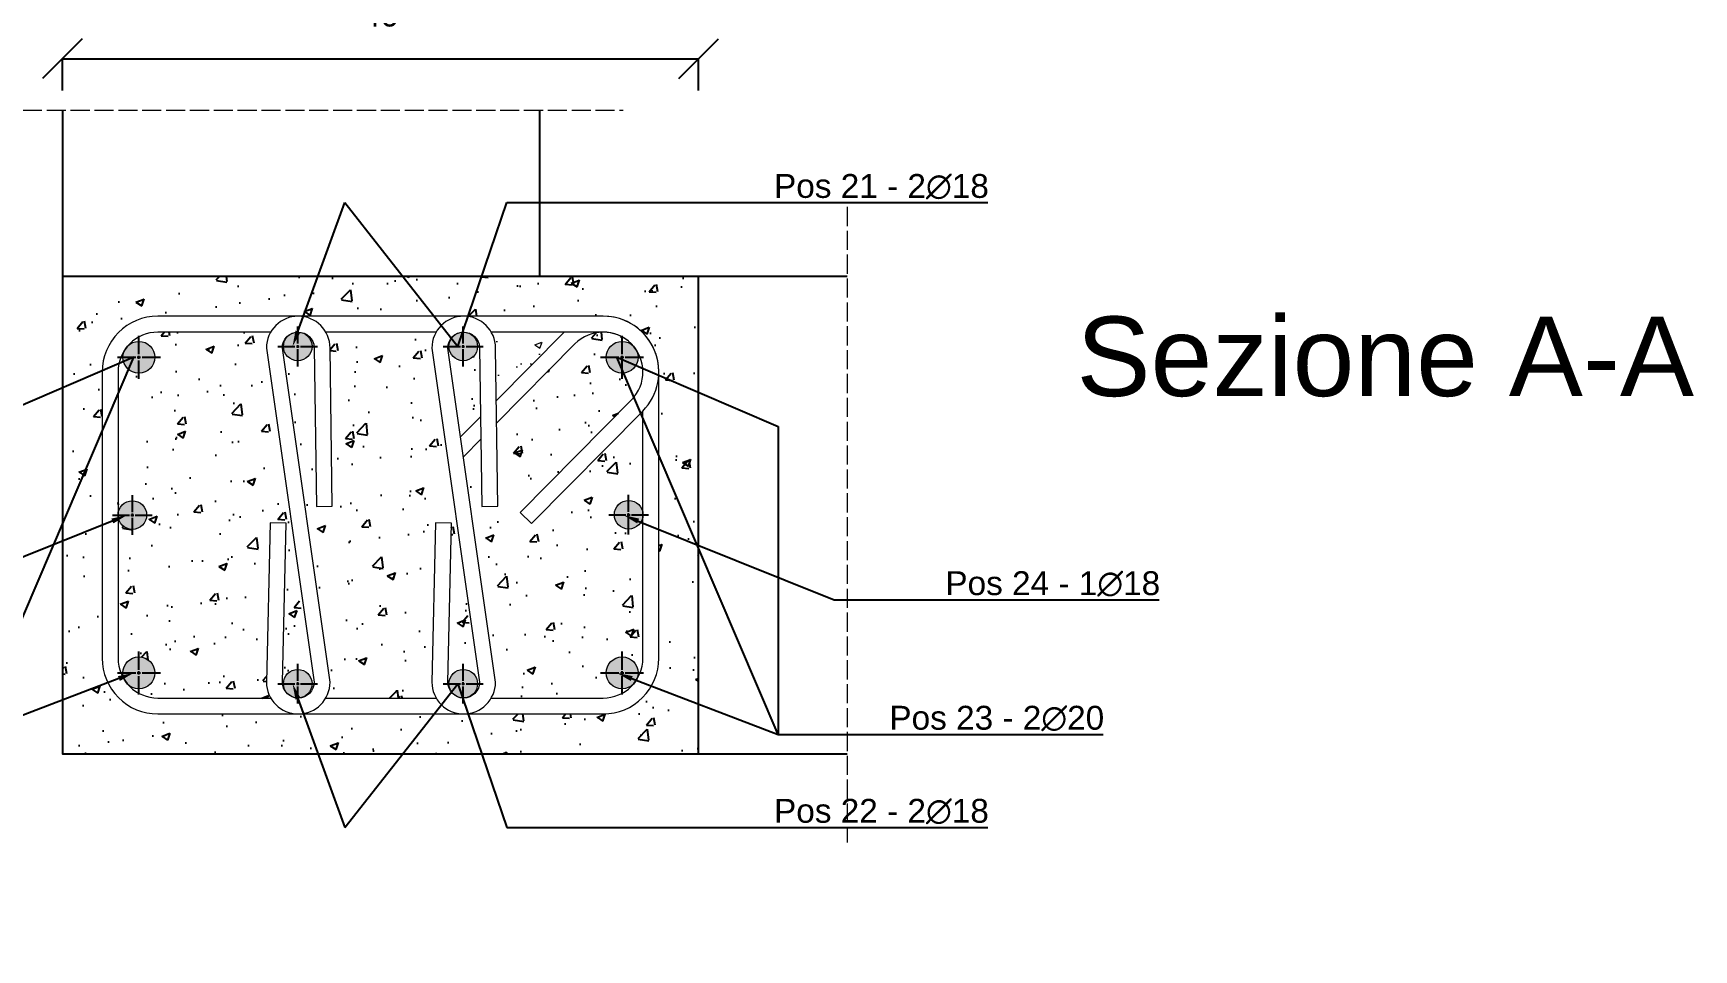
# Model space of a CAD drawing. Header units: millimetres. Extents: x -455371 to 117772, y -78417 to 116564.
# Drawn here: x -250631 to -249587, y 115113 to 115689 of the extents above; entities that cross this region are included whole.
import ezdxf
from ezdxf import colors
from ezdxf.entities.mleader import LeaderData, LeaderLine
from ezdxf.math import Vec2, Vec3

# ---------------------------------------------------------------- set-up
doc = ezdxf.new("R2010")
doc.units = ezdxf.units.MM
doc.linetypes.add('ACAD_ISO02W100', pattern=[15, 12, -3])
doc.linetypes.add('CENTER2', pattern=[28.575, 19.05, -3.175, 3.175, -3.175])
doc.layers.get('0').update_dxf_attribs({"color": 255})
for name, color, linetype, lineweight in [('armature', 5, 'Continuous', 18), ('Cls', 7, 'Continuous', 25), ('quote', 5, 'Continuous', 15), ('RETINO ARMATURE', 253, 'Continuous', 15), ('Scritte', 7, 'Continuous', 15), ('staffe', 10, 'Continuous', 15), ('tratteggio 1 a 50', 230, 'ACAD_ISO02W100', 15)]:
    doc.layers.add(name, color=color, linetype=linetype, lineweight=lineweight)
doc.layers.add('RETINI', color=253, linetype='Continuous')
doc.styles.get("Standard").update_dxf_attribs({"font": 'arial.ttf'})
doc.dimstyles.new('scala 1 a 10', dxfattribs={"dimtxt": 15, "dimasz": 25, "dimexe": 0.183, "dimexo": 0.1, "dimgap": 20, "dimtad": 2, "dimdec": 0, "dimlfac": 0.1, "dimzin": 0, "dimdsep": 46, "dimtxsty": 'Standard', "dimblk": 'OBLIQUE', "dimcen": -25, "dimadec": 0, "dimazin": 0, "dimtfac": 1, "dimtdec": 0, "dimtofl": 0, "dimtmove": 0, "dimatfit": 3, "dimfxl": 20, "dimfxlon": 1, "dimtolj": 1, "dimtzin": 0, "dimarcsym": 0})
pattern_1 = [(50, (90644.87, 50160.367), (52.833554, -4.622335), [5.5245, -60.7695]), (355, (90644.87, 50160.37), (-10.220592, 55.406485), [4.4196, -48.615769]), (100.451445, (90649.27, 50159.98), (42.612962, 50.784148), [4.6951026, -51.646171]), (46.1842, (90644.87, 50175.1), (78.612922, -12.192275), [8.28675, -91.15425]), (96.635558, (90651.42, 50174.08), (68.847199, 71.753576), [7.042657, -77.469326]), (351.18415, (90644.87, 50175.1), (68.847199, 71.753576), [6.62939, -72.923322]), (21, (90652.235, 50171.416), (43.9681735, -29.6569075), [5.5245, -60.7695]), (326, (90652.235, 50171.416), (17.922588, 53.41451), [4.4196, -48.6156]), (71.451445, (90655.9, 50168.945), (61.8907616, 23.757603), [4.6951026, -51.646082]), (37.5, (90644.869, 50160.367), (0.8956949, 24.5209613), [0, -48.02632, 0, -49.3522, 0, -48.79975]), (7.5, (90644.87, 50160.367), (19.3777021, 29.0523667), [0, -28.13812, 0, -46.92142, 0, -18.59915]), (327.5, (90628.443, 50160.367), (39.3212726, -1.6613358), [0, -18.415, 0, -57.4548, 0, -76.2381]), (317.5, (90621.077, 50160.367), (42.9574626, 7.3736824), [0, -23.9395, 0, -38.15588, 0, -54.1401])]

# ---------------------------------------------------------------- blocks, each defined once
blk = doc.blocks.new('*U3156')
at = {"layer": 'Cls', "color": 0, "linetype": 'CENTER2', "transparency": 16777216}
for p, q in [((0, 2), (0, 13.5)), ((-13.5, 0), (-2, 0)), ((2, 0), (13.5, 0)), ((0, -13.5), (0, -2))]:
    blk.add_line(p, q, dxfattribs=at)
at = {"layer": 'Cls', "color": 0, "linetype": 'Continuous', "transparency": 16777216}
for p, q in [((-1, 0), (1, 0)), ((0, -1), (0, 1))]:
    blk.add_line(p, q, dxfattribs=at)
blk = doc.blocks.new('*U3157')
at = {"layer": 'Cls', "color": 0, "linetype": 'CENTER2', "transparency": 16777216}
for p, q in [((0, 1.8), (0, 12.5)), ((-12.5, 0), (-1.8, 0)), ((1.8, 0), (12.5, 0)), ((0, -12.5), (0, -1.8))]:
    blk.add_line(p, q, dxfattribs=at)
at = {"layer": 'Cls', "color": 0, "linetype": 'Continuous', "transparency": 16777216}
for p, q in [((-0.9, 0), (0.9, 0)), ((0, -0.9), (0, 0.9))]:
    blk.add_line(p, q, dxfattribs=at)
blk = doc.blocks.new('*U3158')
at = {"layer": 'Cls', "color": 0, "linetype": 'CENTER2', "transparency": 16777216}
for p, q in [((0, 2), (0, 13.5)), ((-13.5, 0), (-2, 0)), ((2, 0), (13.5, 0)), ((0, -13.5), (0, -2))]:
    blk.add_line(p, q, dxfattribs=at)
at = {"layer": 'Cls', "color": 0, "linetype": 'Continuous', "transparency": 16777216}
for p, q in [((-1, 0), (1, 0)), ((0, -1), (0, 1))]:
    blk.add_line(p, q, dxfattribs=at)
blk = doc.blocks.new('*U3159')
at = {"layer": 'Cls', "color": 0, "linetype": 'CENTER2', "transparency": 16777216}
for p, q in [((0, 1.8), (0, 12.5)), ((-12.5, 0), (-1.8, 0)), ((1.8, 0), (12.5, 0)), ((0, -12.5), (0, -1.8))]:
    blk.add_line(p, q, dxfattribs=at)
at = {"layer": 'Cls', "color": 0, "linetype": 'Continuous', "transparency": 16777216}
for p, q in [((-0.9, 0), (0.9, 0)), ((0, -0.9), (0, 0.9))]:
    blk.add_line(p, q, dxfattribs=at)
blk = doc.blocks.new('*U3160')
at = {"layer": 'Cls', "color": 0, "linetype": 'CENTER2', "transparency": 16777216}
for p, q in [((0, 1.8), (0, 12.5)), ((-12.5, 0), (-1.8, 0)), ((1.8, 0), (12.5, 0)), ((0, -12.5), (0, -1.8))]:
    blk.add_line(p, q, dxfattribs=at)
at = {"layer": 'Cls', "color": 0, "linetype": 'Continuous', "transparency": 16777216}
for p, q in [((-0.9, 0), (0.9, 0)), ((0, -0.9), (0, 0.9))]:
    blk.add_line(p, q, dxfattribs=at)
blk = doc.blocks.new('*U3161')
at = {"layer": 'Cls', "color": 0, "linetype": 'CENTER2', "transparency": 16777216}
for p, q in [((0, 2), (0, 13.5)), ((-13.5, 0), (-2, 0)), ((2, 0), (13.5, 0)), ((0, -13.5), (0, -2))]:
    blk.add_line(p, q, dxfattribs=at)
at = {"layer": 'Cls', "color": 0, "linetype": 'Continuous', "transparency": 16777216}
for p, q in [((-1, 0), (1, 0)), ((0, -1), (0, 1))]:
    blk.add_line(p, q, dxfattribs=at)
blk = doc.blocks.new('*U3162')
at = {"layer": 'Cls', "color": 0, "linetype": 'CENTER2', "transparency": 16777216}
for p, q in [((0, 1.8), (0, 12.5)), ((-12.5, 0), (-1.8, 0)), ((1.8, 0), (12.5, 0)), ((0, -12.5), (0, -1.8))]:
    blk.add_line(p, q, dxfattribs=at)
at = {"layer": 'Cls', "color": 0, "linetype": 'Continuous', "transparency": 16777216}
for p, q in [((-0.9, 0), (0.9, 0)), ((0, -0.9), (0, 0.9))]:
    blk.add_line(p, q, dxfattribs=at)
blk = doc.blocks.new('*U3163')
at = {"layer": 'Cls', "color": 0, "linetype": 'CENTER2', "transparency": 16777216}
for p, q in [((0, 2), (0, 13.5)), ((-13.5, 0), (-2, 0)), ((2, 0), (13.5, 0)), ((0, -13.5), (0, -2))]:
    blk.add_line(p, q, dxfattribs=at)
at = {"layer": 'Cls', "color": 0, "linetype": 'Continuous', "transparency": 16777216}
for p, q in [((-1, 0), (1, 0)), ((0, -1), (0, 1))]:
    blk.add_line(p, q, dxfattribs=at)
blk = doc.blocks.new('*U3164')
at = {"layer": 'Cls', "color": 0, "linetype": 'CENTER2', "transparency": 16777216}
for p, q in [((0, 1.8), (0, 12.5)), ((-12.5, 0), (-1.8, 0)), ((1.8, 0), (12.5, 0)), ((0, -12.5), (0, -1.8))]:
    blk.add_line(p, q, dxfattribs=at)
at = {"layer": 'Cls', "color": 0, "linetype": 'Continuous', "transparency": 16777216}
for p, q in [((-0.9, 0), (0.9, 0)), ((0, -0.9), (0, 0.9))]:
    blk.add_line(p, q, dxfattribs=at)
blk = doc.blocks.new('*U3165')
at = {"layer": 'Cls', "color": 0, "linetype": 'CENTER2', "transparency": 16777216}
for p, q in [((0, 1.8), (0, 12.5)), ((-12.5, 0), (-1.8, 0)), ((1.8, 0), (12.5, 0)), ((0, -12.5), (0, -1.8))]:
    blk.add_line(p, q, dxfattribs=at)
at = {"layer": 'Cls', "color": 0, "linetype": 'Continuous', "transparency": 16777216}
for p, q in [((-0.9, 0), (0.9, 0)), ((0, -0.9), (0, 0.9))]:
    blk.add_line(p, q, dxfattribs=at)
blk = doc.blocks.new('_Oblique')
at = {"color": 0, "linetype": 'ByBlock', "lineweight": -2}
blk.add_line((-0.5, -0.5), (0.5, 0.5), dxfattribs=at)
blk = doc.blocks.new('*D3407')
at = {"layer": 'Defpoints', "color": 0, "transparency": 16777216}
for p in [(-250212.9, 115672.8), (-250612.9, 115235.9), (-250212.9, 115235.9)]:
    blk.add_point(p, dxfattribs=at)
at = {"layer": 'quote', "color": 0, "lineweight": -2, "transparency": 16777216}
for p, q in [((-250612.9, 115652.8), (-250612.9, 115673)), ((-250612.9, 115672.8), (-250212.9, 115672.8)), ((-250212.9, 115652.8), (-250212.9, 115673))]:
    blk.add_line(p, q, dxfattribs=at)
at = {"layer": 'quote', "color": 0, "lineweight": -2, "transparency": 16777216, "xscale": 25, "yscale": 25, "zscale": 25, "rotation": 180}
blk.add_blockref('_Oblique', (-250612.9, 115672.8), dxfattribs=at)
at = {"layer": 'quote', "color": 0, "lineweight": -2, "transparency": 16777216, "xscale": 25, "yscale": 25, "zscale": 25}
blk.add_blockref('_Oblique', (-250212.9, 115672.8), dxfattribs=at)
at = {"layer": 'quote', "color": 0, "transparency": 16777216, "insert": (-250412.9, 115700.4), "char_height": 15, "attachment_point": 5}
blk.add_mtext('\\A1;40', dxfattribs=at)
blk = doc.blocks.new('*D3408')
at = {"layer": 'Defpoints', "color": 0, "transparency": 16777216}
for p in [(-250612.9, 115535.9), (-250946.2, 115235.9), (-250612.9, 115235.9)]:
    blk.add_point(p, dxfattribs=at)
at = {"layer": 'quote', "color": 0, "lineweight": -2, "transparency": 16777216}
for p, q in [((-250926.2, 115535.9), (-250946.4, 115535.9)), ((-250946.2, 115535.9), (-250946.2, 115235.9)), ((-250926.2, 115235.9), (-250946.4, 115235.9))]:
    blk.add_line(p, q, dxfattribs=at)
at = {"layer": 'quote', "color": 0, "lineweight": -2, "transparency": 16777216, "xscale": 25, "yscale": 25, "zscale": 25}
for p, rotation in [((-250946.2, 115535.9), 90), ((-250946.2, 115235.9), 270)]:
    blk.add_blockref('_Oblique', p, dxfattribs=dict(at, rotation=rotation))
at = {"layer": 'quote', "color": 0, "transparency": 16777216, "insert": (-250973.9, 115385.9), "char_height": 15, "attachment_point": 5, "rotation": 90}
blk.add_mtext('\\A1;30', dxfattribs=at)

msp = doc.modelspace()

# ---------------------------------------------------------------- hatches: boundary and pattern name
at = {"layer": 'RETINI'}
h = msp.add_hatch(dxfattribs=at)
h.set_pattern_fill('AR-CONC', color=256, scale=0.29)
h.set_pattern_definition(pattern_1)
h.paths.add_polyline_path([(-250212.9, 115535.9), (-250312.9, 115535.9), (-250612.9, 115535.9), (-250612.9, 115235.9), (-250212.9, 115235.9)])
h.paths.add_polyline_path([(-250552.9, 115510.9), (-250465, 115510.9, -0.010887), (-250464.2, 115510.9), (-250361, 115510.9, -0.010887), (-250360.2, 115510.9), (-250272.9, 115510.9, -0.414214), (-250237.9, 115475.9), (-250237.9, 115295.9, -0.414214), (-250272.9, 115260.9), (-250552.9, 115260.9, -0.414214), (-250587.9, 115295.9), (-250587.9, 115475.9, -0.414214)], flags=16)
h.paths.add_polyline_path([(-250552.9, 115500.9), (-250272.9, 115500.9, -0.222674), (-250253.7, 115491.9, -0.188846), (-250251, 115485.1, -1), (-250271, 115485.1, -0.682303), (-250253.7, 115491.9, 0.437232), (-250290.3, 115493.8), (-250360.6, 115422.8), (-250367.7, 115429.8), (-250297.4, 115500.9), (-250360.9, 115500.9, -0.414214), (-250351.9, 115491.9, -1), (-250369.9, 115491.9, -0.414214), (-250360.9, 115500.9), (-250464.9, 115500.9, -0.414214), (-250455.9, 115491.9, -1), (-250473.9, 115491.9, -0.414214), (-250464.9, 115500.9), (-250552.9, 115500.9, 0.222674), (-250572.1, 115491.9, -0.682303), (-250554.8, 115485.1, -1), (-250574.8, 115485.1, -0.144169), (-250573.2, 115490.5, 0.157515), (-250577.9, 115475.9), (-250577.9, 115385.9, -1), (-250559.9, 115385.9, -1), (-250577.9, 115385.9), (-250577.9, 115295.9, 0.157515), (-250573.2, 115281.3, -0.144169), (-250574.8, 115286.7, -1), (-250554.8, 115286.7, -0.682303), (-250572.1, 115279.9, 0.222674), (-250552.9, 115270.9), (-250464.9, 115270.9, -0.414214), (-250473.9, 115279.9, -1), (-250455.9, 115279.9, -0.414214), (-250464.9, 115270.9), (-250360.9, 115270.9, -0.414214), (-250369.9, 115279.9, -1), (-250351.9, 115279.9, -0.414214), (-250360.9, 115270.9), (-250272.9, 115270.9, 0.222674), (-250253.7, 115279.9, -0.682303), (-250271, 115286.7, -1), (-250251, 115286.7, -0.144169), (-250252.6, 115281.3, 0.157515), (-250247.9, 115295.9), (-250247.9, 115386.2, -1.008432), (-250265.9, 115386.1, -0.991639), (-250247.9, 115386.2), (-250247.9, 115295.9, -0.157515), (-250252.6, 115281.3, -0.043493), (-250253.7, 115279.9, -0.222674), (-250272.9, 115270.9), (-250552.9, 115270.9, -0.222674), (-250572.1, 115279.9, -0.043493), (-250573.2, 115281.3, -0.157515), (-250577.9, 115295.9), (-250577.9, 115475.9, -0.157515), (-250573.2, 115490.5, -0.043493), (-250572.1, 115491.9, -0.222674)], flags=0)
h = msp.add_hatch(dxfattribs=at)
h.set_pattern_fill('AR-CONC', color=256, scale=0.29)
h.set_pattern_definition(pattern_1)
h.paths.add_polyline_path([(-250484.6, 115490.9, -0.131583), (-250481.9, 115500.9), (-250552.9, 115500.9, 0.222674), (-250572.1, 115491.9, -0.682303), (-250554.8, 115485.1, -1), (-250574.8, 115485.1, -0.144169), (-250573.2, 115490.5, 0.157515), (-250577.9, 115475.9), (-250577.9, 115385.9, -1), (-250559.9, 115385.9, -1), (-250577.9, 115385.9), (-250577.9, 115295.9, 0.157515), (-250573.2, 115281.3, -0.144169), (-250574.8, 115286.7, -1), (-250554.8, 115286.7, -0.682303), (-250572.1, 115279.9, 0.222674), (-250552.9, 115270.9), (-250481.9, 115270.9, -0.131722), (-250484.6, 115280.9), (-250482.3, 115381.1), (-250472.3, 115380.9), (-250474.6, 115280.9, 0.263025), (-250469.7, 115272.3, -0.255661), (-250473.9, 115279.9, -0.931454), (-250456, 115281.2)])
h.paths.add_polyline_path([(-250380.6, 115490.9, -0.131583), (-250377.9, 115500.9), (-250447.3, 115500.9, -0.124377), (-250444.6, 115491.5), (-250443.2, 115391.5), (-250453.2, 115391.3), (-250454.6, 115491.3, 0.411576), (-250464.9, 115500.9, -0.41535), (-250455.9, 115491.9, -0.931454), (-250473.8, 115490.6), (-250444.6, 115280.9, -0.131722), (-250447.3, 115270.9), (-250377.9, 115270.9, -0.131722), (-250380.6, 115280.9), (-250378.3, 115381.1), (-250368.3, 115380.9), (-250370.6, 115280.9, 0.263025), (-250365.7, 115272.3, -0.255661), (-250369.9, 115279.9, -0.931454), (-250352, 115281.2)])
h.paths.add_polyline_path([(-250247.9, 115386.2, -1.008432), (-250265.9, 115386.1, -0.991639), (-250247.9, 115386.2), (-250247.9, 115451.4), (-250318, 115380.6), (-250325.1, 115387.6), (-250255.1, 115458.3, 0.366439), (-250252.6, 115490.5, -0.144169), (-250251, 115485.1, -1), (-250271, 115485.1, -0.682303), (-250253.7, 115491.9, 0.448237), (-250291, 115493.2), (-250339.9, 115443.7), (-250339.2, 115391.5), (-250349.2, 115391.3), (-250349.8, 115433.7), (-250360.8, 115422.5), (-250340.6, 115280.9, -0.131722), (-250343.3, 115270.9), (-250272.9, 115270.9, 0.222674), (-250253.7, 115279.9, -0.682303), (-250271, 115286.7, -1), (-250251, 115286.7, -0.144169), (-250252.6, 115281.3, 0.157515), (-250247.9, 115295.9)])
h.paths.add_polyline_path([(-250350.6, 115491.3, 0.393453), (-250360.3, 115500.9), (-250360.9, 115500.9, -0.414214), (-250351.9, 115491.9, -1), (-250369.9, 115491.9, -0.263375), (-250365.5, 115499.6, 0.270702), (-250370.6, 115490.9), (-250362.6, 115435), (-250350, 115447.7)])
at = {"layer": 'RETINO ARMATURE'}
h = msp.add_hatch(color=256, dxfattribs=at)
h.dxf.hatch_style = 1
h.paths.add_polyline_path([(-250455.9, 115491.9, 0.41535), (-250464.9, 115500.9, 0.121079), (-250469.5, 115499.6, 0.263375), (-250473.9, 115491.9, 1)])
h = msp.add_hatch(color=256, dxfattribs=at)
h.dxf.hatch_style = 1
h.paths.add_polyline_path([(-250360.9, 115500.9, 0.121079), (-250365.5, 115499.6, 0.263375), (-250369.9, 115491.9, 1), (-250351.9, 115491.9, 0.41535)])
h = msp.add_hatch(dxfattribs=at)
h.set_pattern_fill('AR-CONC', color=256, scale=0.25)
h.set_pattern_definition([(50, (90644.87, 50160.367), (45.5461672, -3.9847714), [4.7625, -52.3875]), (355, (90644.87, 50160.367), (-8.8108554, 47.764211), [3.81, -41.910146]), (100.451445, (90648.665, 50160.035), (36.735312, 43.779438), [4.047502, -44.522561]), (46.1842, (90644.87, 50173.07), (67.76976, -10.510582), [7.14375, -78.58125]), (96.635558, (90650.517, 50172.19), (59.351034, 61.856531), [6.071256, -66.783902]), (351.184151, (90644.87, 50173.07), (59.351034, 61.856531), [5.714992, -62.864933]), (21, (90651.22, 50169.892), (37.903598, -25.5662995), [4.7625, -52.3875]), (326, (90651.22, 50169.892), (15.450507, 46.0469915), [3.81, -41.91]), (71.451445, (90654.378, 50167.76), (53.354105, 20.480692), [4.047502, -44.5224844]), (37.5, (90644.869, 50160.367), (0.7721508, 21.1387597), [0, -41.402, 0, -42.545, 0, -42.06875]), (7.5, (90644.87, 50160.367), (16.7049156, 25.0451437), [0, -24.257, 0, -40.4495, 0, -16.03375]), (327.5, (90630.709, 50160.367), (33.8976488, -1.432186), [0, -15.875, 0, -49.53, 0, -65.7225]), (317.5, (90624.36, 50160.367), (37.0322953, 6.3566228), [0, -20.6375, 0, -32.893, 0, -46.6725])])
h.paths.add_polyline_path([(-250297.4, 115500.9), (-250343.3, 115500.9, -0.124377), (-250340.6, 115491.5), (-250340.1, 115457.7)])
h = msp.add_hatch(color=256, dxfattribs=at)
h.dxf.hatch_style = 1
h.paths.add_polyline_path([(-250554.8, 115485.1, 0.682303), (-250572.1, 115491.9, 0.01737), (-250573.2, 115490.5, 0.144169), (-250574.8, 115485.1, 1)])
h = msp.add_hatch(color=256, dxfattribs=at)
h.dxf.hatch_style = 1
h.paths.add_polyline_path([(-250252.6, 115490.5, 0.01737), (-250253.7, 115491.9, 0.682303), (-250271, 115485.1, 1), (-250251, 115485.1, 0.144169)])
h = msp.add_hatch(color=256, dxfattribs=at)
h.dxf.hatch_style = 1
h.paths.add_polyline_path([(-250577.9, 115385.9, 1), (-250559.9, 115385.9, 1)])
h = msp.add_hatch(color=256, dxfattribs=at)
h.dxf.hatch_style = 1
h.paths.add_polyline_path([(-250247.9, 115385.9), (-250247.9, 115386.2, 0.991639), (-250265.9, 115386.1, 0.991639)])
h = msp.add_hatch(color=256, dxfattribs=at)
h.dxf.hatch_style = 1
h.paths.add_polyline_path([(-250574.8, 115286.7, 0.144169), (-250573.2, 115281.3, 0.01737), (-250572.1, 115279.9, 0.682303), (-250554.8, 115286.7, 1)])
h = msp.add_hatch(color=256, dxfattribs=at)
h.dxf.hatch_style = 1
h.paths.add_polyline_path([(-250473.9, 115279.9, 0.255661), (-250469.7, 115272.3, 0.135902), (-250464.6, 115270.9, 0.40471), (-250455.9, 115279.9, 1)])
h = msp.add_hatch(color=256, dxfattribs=at)
h.dxf.hatch_style = 1
h.paths.add_polyline_path([(-250369.9, 115279.9, 0.255661), (-250365.7, 115272.3, 0.135902), (-250360.6, 115270.9, 0.40471), (-250351.9, 115279.9, 1)])
h = msp.add_hatch(color=256, dxfattribs=at)
h.dxf.hatch_style = 1
h.paths.add_polyline_path([(-250271, 115286.7, 0.682303), (-250253.7, 115279.9, 0.01737), (-250252.6, 115281.3, 0.144169), (-250251, 115286.7, 1)])

# ---------------------------------------------------------------- linework, layer by layer
at = {"layer": 'armature'}
for centre, radius in [((-250464.9, 115491.9), 9), ((-250360.9, 115491.9), 9), ((-250564.8, 115485.1), 10), ((-250261, 115485.1), 10), ((-250568.9, 115385.9), 9), ((-250256.9, 115386.1), 9), ((-250564.8, 115286.7), 10), ((-250464.9, 115279.9), 9), ((-250360.9, 115279.9), 9), ((-250261, 115286.7), 10)]:
    msp.add_circle(centre, radius, dxfattribs=at)
at = {"layer": 'Cls'}
for points in [[(-250612.9, 115640.5), (-250612.9, 115535.9)], [(-250312.9, 115640.5), (-250312.9, 115535.9)], [(-250612.9, 115535.9), (-250612.9, 115235.9), (-250212.9, 115235.9), (-250212.9, 115535.9), (-250612.9, 115535.9), (-250612.9, 115385.9)], [(-250119.5, 115535.9), (-250312.9, 115535.9)], [(-250612.9, 115235.9), (-250119.5, 115235.9)]]:
    msp.add_lwpolyline(points, dxfattribs=at)
at = {"layer": 'staffe'}
for points in [[(-250272.9, 115510.9), (-250552.9, 115510.9, 0.414214), (-250587.9, 115475.9), (-250587.9, 115295.9, 0.414214), (-250552.9, 115260.9), (-250272.9, 115260.9, 0.414214), (-250237.9, 115295.9), (-250237.9, 115475.9, 0.414214)], [(-250474.6, 115280.9), (-250472.3, 115380.9), (-250482.3, 115381.1), (-250484.6, 115280.9, 0.666247), (-250484.6, 115280.9, 1), (-250444.6, 115280.9), (-250474.6, 115490.9, -0.980013), (-250454.6, 115491.3), (-250453.2, 115391.3), (-250443.2, 115391.5), (-250444.6, 115490.9, 0.666247), (-250444.6, 115490.9, 1), (-250484.6, 115490.9), (-250454.6, 115280.9, -0.998301)], [(-250370.6, 115280.9), (-250368.3, 115380.9), (-250378.3, 115381.1), (-250380.6, 115280.9, 0.666247), (-250380.6, 115280.9, 1), (-250340.6, 115280.9), (-250370.6, 115490.9, -0.980013), (-250350.6, 115491.3), (-250349.2, 115391.3), (-250339.2, 115391.5), (-250340.6, 115490.9, 0.666247), (-250340.6, 115490.9, 1), (-250380.6, 115490.9), (-250350.6, 115280.9, -0.998301)]]:
    msp.add_lwpolyline(points, format="xyb", close=True, dxfattribs=at)
for points in [[(-250254.7, 115458.7), (-250325.1, 115387.6), (-250318, 115380.6), (-250248, 115451.3, 0.666247), (-250272.9, 115510.9, 0.666247)], [(-250481.9, 115500.9), (-250552.9, 115500.9, 0.414214), (-250577.9, 115475.9), (-250577.9, 115295.9, 0.414214), (-250552.9, 115270.9), (-250481.9, 115270.9)], [(-250247.9, 115475.9, 0.414214), (-250272.9, 115500.9), (-250343.3, 115500.9)], [(-250340.1, 115457.7), (-250297.4, 115500.9, 0.003888), (-250297.8, 115500.5)], [(-250343.3, 115270.9), (-250272.9, 115270.9, 0.414214), (-250247.9, 115295.9), (-250247.9, 115451.4)]]:
    msp.add_lwpolyline(points, format="xyb", dxfattribs=at)
for points in [[(-250464.3, 115500.9), (-250464.9, 115500.9)], [(-250377.9, 115500.9), (-250447.3, 115500.9)], [(-250360.3, 115500.9), (-250360.9, 115500.9)], [(-250290.7, 115493.5), (-250339.9, 115443.7)], [(-250362.6, 115435), (-250350, 115447.7)], [(-250349.8, 115433.7), (-250360.6, 115422.8), (-250360.9, 115423.1)], [(-250447.3, 115270.9), (-250377.9, 115270.9)]]:
    msp.add_lwpolyline(points, dxfattribs=at)
msp.add_arc((-250272.9, 115475.9), 25, 315.3064, 135.3064, dxfattribs=at)
at = {"layer": 'tratteggio 1 a 50'}
for points in [[(-250667.7, 115640.5), (-250260.3, 115640.5)], [(-250119.5, 115579.6), (-250119.5, 115180.1)]]:
    msp.add_lwpolyline(points, dxfattribs=at)

# ---------------------------------------------------------------- block references
at = {"layer": 'Cls', "linetype": 'CENTER2'}
for name, p in [('*U3156', (-250564.8, 115485.1)), ('*U3165', (-250464.9, 115491.9)), ('*U3164', (-250360.9, 115491.9)), ('*U3163', (-250261, 115485.1)), ('*U3157', (-250568.9, 115385.9)), ('*U3162', (-250256.9, 115386.1)), ('*U3158', (-250564.8, 115286.7)), ('*U3161', (-250261, 115286.7)), ('*U3159', (-250464.9, 115279.9)), ('*U3160', (-250360.9, 115279.9))]:
    msp.add_blockref(name, p, dxfattribs=at)

# ---------------------------------------------------------------- texts
at = {"layer": 'Scritte', "insert": (-249975.4, 115510.7), "char_height": 50, "attachment_point": 1}
msp.add_mtext_dynamic_manual_height_columns('Sezione A-A', width=923.094, gutter_width=12.5, heights=[0], dxfattribs=at)

# ---------------------------------------------------------------- dimensions: what is measured, and where the dimension line sits
at = {"layer": 'quote'}
dim = msp.add_linear_dim(base=(-250212.9, 115672.8), p1=(-250612.9, 115235.9), p2=(-250212.9, 115235.9), dimstyle='scala 1 a 10', dxfattribs=at)
dim.commit()
dim.dimension.update_dxf_attribs({"geometry": '*D3407', "text_midpoint": (-250412.9, 115700.4)})
dim = msp.add_linear_dim(base=(-250946.2, 115235.9), p1=(-250612.9, 115535.9), p2=(-250612.9, 115235.9), angle=90, dimstyle='scala 1 a 10', dxfattribs=at)
dim.commit()
dim.dimension.update_dxf_attribs({"geometry": '*D3408', "text_midpoint": (-250973.9, 115385.9)})

# ---------------------------------------------------------------- leaders
ml = msp.add_multileader_mtext('Standard', dxfattribs=at)
ml.set_content('Pos 21 - 2∅18', color=256)
ml.set_leader_properties()
ml.build(insert=Vec2(0, 0))
ml.multileader.update_dxf_attribs({"text_left_attachment_type": 6, "text_right_attachment_type": 6, "dogleg_length": 20, "arrow_head_size": 10})
ctx = ml.context
ctx.base_point, ctx.char_height, ctx.arrow_head_size, ctx.landing_gap_size, ctx.plane_origin = Vec3(-250215.5, 115582.3), 15, 10, 50, Vec3(-250568, 115485.1)
ctx.left_attachment, ctx.right_attachment = 6, 6
notes = []
notes.append((ctx, [(0, (1, 1, 0), (-250235.5, 115582.3), (1, 0), 20, [(2, [(-250468.2, 115491.9), (-250435.4, 115582.3), (-250364.2, 115491.9), (-250333.5, 115582.3)], 0, [])])]))
ctx.mtext.insert, ctx.mtext.flow_direction = Vec3(-250165.5, 115600.3), 5
ml = msp.add_multileader_mtext('Standard', dxfattribs=at)
ml.set_content('Pos 19 - 2∅20', color=256)
ml.set_leader_properties()
ml.build(insert=Vec2(0, 0))
ml.multileader.update_dxf_attribs({"text_left_attachment_type": 6, "text_right_attachment_type": 6, "dogleg_length": 20, "arrow_head_size": 10})
ctx = ml.context
ctx.base_point, ctx.char_height, ctx.arrow_head_size, ctx.landing_gap_size, ctx.plane_origin = Vec3(-250921.9, 115248), 15, 10, 50, Vec3(-250568, 115286.7)
ctx.left_attachment, ctx.right_attachment, ctx.text_align_type = 6, 6, 2
notes.append((ctx, [(0, (1, 1, 0), (-250669.4, 115248), (-1, 0), 20, [(1, [(-250568, 115286.7), (-250669.4, 115248), (-250568, 115485.1), (-250669.4, 115441.5)], 0, [])])]))
ctx.mtext.insert, ctx.mtext.alignment, ctx.mtext.flow_direction = Vec3(-250739.4, 115266), 3, 5
ml = msp.add_multileader_mtext('Standard', dxfattribs=at)
ml.set_content('Pos 23 - 2∅20', color=256)
ml.set_leader_properties()
ml.build(insert=Vec2(0, 0))
ml.multileader.update_dxf_attribs({"text_left_attachment_type": 6, "text_right_attachment_type": 6, "dogleg_length": 20, "arrow_head_size": 10})
ctx = ml.context
ctx.base_point, ctx.char_height, ctx.arrow_head_size, ctx.landing_gap_size, ctx.plane_origin = Vec3(-250143, 115248), 15, 10, 50, Vec3(-250264.3, 115286.7)
ctx.left_attachment, ctx.right_attachment = 6, 6
notes.append((ctx, [(0, (1, 1, 0), (-250163, 115248), (1, 0), 20, [(1, [(-250264.3, 115286.7), (-250163, 115248), (-250264.3, 115485.1), (-250163, 115441.5)], 0, [])])]))
ctx.mtext.insert, ctx.mtext.flow_direction = Vec3(-250093, 115266), 5
ml = msp.add_multileader_mtext('Standard', dxfattribs=at)
ml.set_content('Pos 20 - 1∅18', color=256)
ml.set_leader_properties()
ml.build(insert=Vec2(0, 0))
ml.multileader.update_dxf_attribs({"text_left_attachment_type": 6, "text_right_attachment_type": 6, "dogleg_length": 20, "arrow_head_size": 10})
ctx = ml.context
ctx.base_point, ctx.char_height, ctx.arrow_head_size, ctx.landing_gap_size, ctx.plane_origin = Vec3(-250957.2, 115332.6), 15, 10, 50, Vec3(-250260.2, 115250.4)
ctx.left_attachment, ctx.right_attachment, ctx.text_align_type = 6, 6, 2
notes.append((ctx, [(0, (1, 1, 0), (-250704.6, 115332.6), (-1, 0), 20, [(3, [(-250572.2, 115385.9), (-250704.6, 115332.6)], 0, [])])]))
ctx.mtext.insert, ctx.mtext.alignment, ctx.mtext.flow_direction = Vec3(-250774.6, 115350.6), 3, 5
ml = msp.add_multileader_mtext('Standard', dxfattribs=at)
ml.set_content('Pos 24 - 1∅18', color=256)
ml.set_leader_properties()
ml.build(insert=Vec2(0, 0))
ml.multileader.update_dxf_attribs({"text_left_attachment_type": 6, "text_right_attachment_type": 6, "dogleg_length": 20, "arrow_head_size": 10})
ctx = ml.context
ctx.base_point, ctx.char_height, ctx.arrow_head_size, ctx.landing_gap_size, ctx.plane_origin = Vec3(-250107.8, 115332.6), 15, 10, 50, Vec3(-250572.2, 115250.4)
ctx.left_attachment, ctx.right_attachment = 6, 6
notes.append((ctx, [(0, (1, 1, 0), (-250127.8, 115332.6), (1, 0), 20, [(3, [(-250260.2, 115385.9), (-250127.8, 115332.6)], 0, [])])]))
ctx.mtext.insert, ctx.mtext.flow_direction = Vec3(-250057.8, 115350.6), 5
ml = msp.add_multileader_mtext('Standard', dxfattribs=at)
ml.set_content('Pos 22 - 2∅18', color=256)
ml.set_leader_properties()
ml.build(insert=Vec2(0, 0))
ml.multileader.update_dxf_attribs({"text_left_attachment_type": 6, "text_right_attachment_type": 6, "dogleg_length": 20, "arrow_head_size": 10})
ctx = ml.context
ctx.base_point, ctx.char_height, ctx.arrow_head_size, ctx.landing_gap_size, ctx.plane_origin = Vec3(-250215.5, 115189.5), 15, 10, 50, Vec3(-250568, 115286.7)
ctx.left_attachment, ctx.right_attachment = 6, 6
notes.append((ctx, [(0, (1, 1, 0), (-250235.5, 115189.5), (1, 0), 20, [(2, [(-250468.2, 115279.9), (-250435.4, 115189.5), (-250364.2, 115279.9), (-250333.5, 115189.5)], 0, [])])]))
ctx.mtext.insert, ctx.mtext.flow_direction = Vec3(-250165.5, 115207.5), 5
for ctx, leaders in notes:
    for number, flags, end, landing, length, lines in leaders:
        leader = LeaderData()
        leader.index, (leader.has_last_leader_line, leader.has_dogleg_vector, leader.attachment_direction) = number, flags
        leader.last_leader_point, leader.dogleg_vector, leader.dogleg_length = Vec3(end), Vec3(landing), length
        for number, points, colour, breaks in lines:
            line = LeaderLine()
            line.index, line.vertices, line.color, line.breaks = number, Vec3.list(points), colors.encode_raw_color(colour), breaks
            leader.lines.append(line)
        ctx.leaders.append(leader)

doc.saveas('drawing.dxf')
